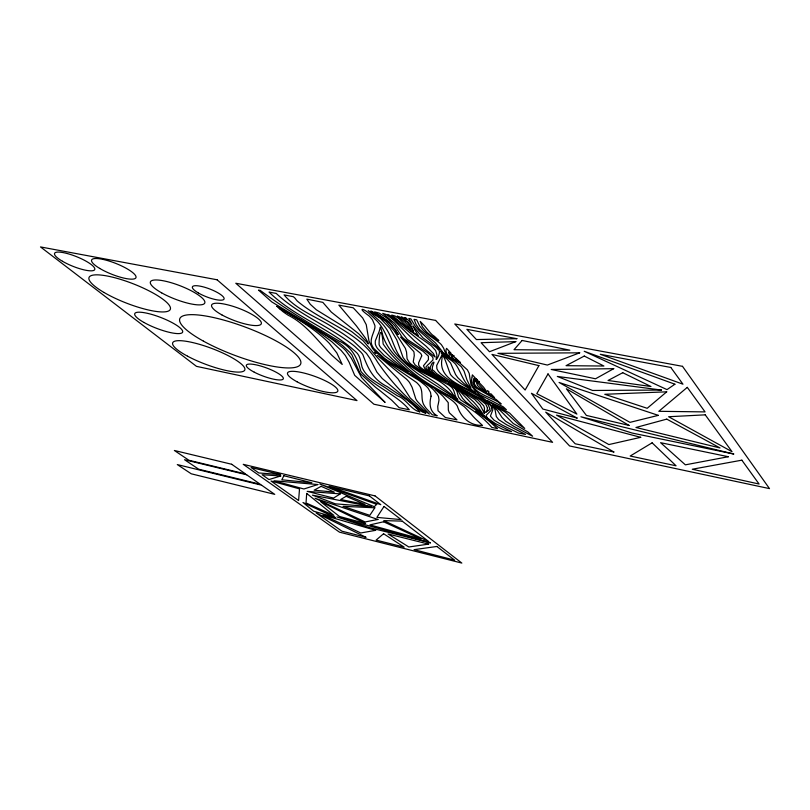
<?xml version="1.0" encoding="UTF-8"?>
<svg xmlns="http://www.w3.org/2000/svg" width="810" height="810" viewBox="0 0 810 810"><rect width="100%" height="100%" fill="white"/><g stroke="black" fill="none" stroke-linecap="round" stroke-linejoin="round"><path stroke-width="1.21" d="M471.997 377.409C467.907 393.447 492.723 396.738 501.157 404.068L496.166 399.502L476.401 388.203A22.184 5.64 18.6 0 1 474.63 386.593L473.02 382.624L473.708 378.685L474.812 377.521L472.351 374.848L472.038 376.913M438.726 340.635L431.497 335.877A50.574 13.942 18.9 0 1 426.516 331.817L422.385 326.683L420.198 321.388L424.45 325.752A91.368 24.543 20 0 1 426.232 327.928C435.638 339.43 430.363 331.715 438.736 340.615M488.217 402.064L492.024 406.124A35.842 8.788 18.9 0 1 492.763 407.592L492.743 410.012L490.414 416.097L494.039 420.188L501.967 424.956L518.532 433.107L525.538 434.423L506.422 424.632L498.646 419.61L496.287 416.522L495.102 409.992L493.472 406.569L497.522 410.569L501.967 417.413L505.642 421.21L514.603 426.809L532.605 436.215L527.928 431.973L513.256 423.488L500.003 410.305L492.358 404.899L504.083 411.389A25.758 6.277 18.7 0 1 506.392 412.989L518.623 424.329L524.718 428.429L509.672 413.12L497.887 406.681A77.041 19.703 18.3 0 1 493.492 404.474L487.266 400.727L506.392 409.708L503.334 406.883L480.249 394.946L474.852 390.501L471.005 384.841L469.203 373.41L467.4 369.876L460.009 363.234L440.559 351.56L445.976 354.466L443.617 348.158L441.46 344.807A35.407 9.416 19.4 0 0 439.364 342.762L432.682 337.861A59.687 16.483 18.9 0 1 426.293 333.163A61.762 17.061 18.8 0 1 423.276 330.399L419.58 325.883L416.684 319.808L414.052 319.373L416.168 324.618L419.61 329.457L435.476 342.883L442.543 351.813L419.236 330.844L415.044 325.954L410.883 318.887L408.817 318.472L411.966 324.354L405.972 317.905L404.565 317.672L406.114 319.677L401.517 316.902L410.65 324.992L413.444 331.3L407.42 322.228L400.677 317.317L397.254 316.123L405.233 322.451A76.231 20.382 20 0 1 408.746 326.582L410.913 330.186L398.642 318.381L395.098 316.022L391.777 315.08L409.89 330.065L418.395 335.816L415.996 331.675A241.501 67.503 17.4 0 1 414.639 329.467L412.908 325.873L423.002 337.902L435.557 346.994A30.051 7.928 19.4 0 1 437.957 349.444C442.807 351.257 433.978 364.429 436.57 357.585A139.34 36.227 20.3 0 0 436.843 354.598L435.618 350.487L431.072 345.566L410.255 330.956L392.799 316.933L387.858 314.412L425.847 345.981L433.35 353.433L435.203 357.068L417.919 343.673A78.165 21.212 18.8 0 1 414.588 340.949L393.083 319.525L386.259 314.503L382.735 313.389L394.622 323.261L407.278 339.43L427.042 352.299L432.135 356.451L433.077 358.121L432.904 360.035L429.229 363.71A143.583 36.328 18.1 0 0 426.91 365.917C422.82 368.317 433.796 375.263 427.832 371.628A51.324 13.173 18.8 0 1 425.118 369.158L423.448 365.766L428.439 359.691L428.409 356.167L423.154 351.388L405.061 339.643A40.591 10.874 19.2 0 1 402.054 336.97L394.885 325.954L389.185 320.021A52.164 13.912 20 0 0 385.398 317.095L379.1 313.065L374.645 311.891L388.891 321.681L396.1 330.915L389.975 323.524L385.165 319.525A64.557 17.071 20 0 0 379.951 315.971L374.817 312.933A15.177 4.101 19.8 0 0 372.074 311.577L370.717 311.101L385.843 321.418L394.136 330.865L405.405 348.401L406.529 352.036L407.076 358.81L409.222 362.353A40.419 10.368 19 0 0 411.328 364.358L418.527 369.046L448.396 384.77A22.518 5.579 19.1 0 1 451.848 387.555C455.159 390.916 454.167 396.465 457.812 399.644L419.145 374.666A181.065 47.841 18.1 0 1 412.756 369.755L406.974 364.834A253.084 67.959 17.5 0 1 401.821 360.015L397.912 355.924A167.488 44.246 18.2 0 1 393.751 350.73C387.332 340.322 384.699 327.524 375.091 319.15A146.458 37.817 20.8 0 0 370.099 314.462C364.378 308.468 355.792 306.474 368.965 315.829A60.426 16.008 20.2 0 1 372.509 319.869L374.868 325.458A110.322 29.028 20.6 0 1 374.878 327.756C373.623 334.125 368.631 340.392 372.813 346.943A32.177 8.252 19.4 0 0 374.179 348.857L384.112 357.979A47.719 12.211 19.2 0 0 387.595 360.501L417.676 378.483L429.664 386.512A59.393 14.347 19.5 0 1 433.35 389.65L437.106 394.024A69.133 16.646 19.5 0 1 438.524 396.667L439.01 400.018L438.25 404.18A429.502 100.045 16 0 0 437.734 406.549L438.048 410.771L445.419 417.545L456.962 419.823L449.287 412.766L448.325 410.012L448.234 402.61L443.019 396.303A272.889 61.884 20.7 0 0 439.951 393.417C424.086 381.085 452.81 400.272 454.288 402.388A52.468 12.565 19.3 0 1 457.326 406.093C460.93 417.322 469.678 425.776 482.517 425.442L476.017 419.398A216.594 53.501 17.2 0 1 473.101 416.401L469.466 412.158A222.153 50.919 20.3 0 0 467.016 409.455L466.175 408.584A111.699 26.295 19.6 0 0 464.079 406.519L451.615 397.842A179.79 40.864 19.8 0 0 446.29 394.753C422.223 382.442 398.611 366.505 383.15 343.987C381.793 326.319 379.201 330.753 379.07 344.544A57.5 14.904 19.2 0 0 380.69 347.51L392.961 359.782L407.946 371.81L402.317 368.418A220.563 59.748 18.1 0 1 397.457 365.259L384.224 355.489L377.571 348.563A76.029 19.683 19 0 1 375.283 343.855L375.283 340.98L377.602 335.198A591.644 147.957 24.1 0 0 378.908 332.201C380.842 327.23 379.505 323.848 381.915 331.897C384.649 345.384 394.035 355.529 403.977 364.399C429.361 390.683 467.562 399.472 491.842 427.427L497.532 428.642L488.855 420.896L475.794 411.166L485.646 417.535L498.069 427.062L503.628 429.796L511.576 431.629L495.112 423.397L485.848 417.018L487.468 417.656L486.233 416.542L486.192 415.338L490.961 410.498L491.579 407.298A38.151 9.355 18.9 0 0 490.647 405.506C476.918 391.726 456.465 387.251 441.652 374.696A43.659 11.208 18.8 0 1 438.089 370.97L436.884 368.702L436.701 365.472L441.976 355.033L447.059 359.043L450.603 363.042L455.554 374.514L457.751 377.622L464.008 383.616L475.48 392.658L460.647 383.231L453.397 377.592A50.422 12.98 18.6 0 1 450.866 374.919C449.692 374.827 442.017 346.457 441.997 358.951C437.238 383.029 472.524 387.453 485.919 400.261A34.546 8.495 18.9 0 1 488.217 402.064M484.269 411.46L484.532 413.525L480.168 405.121L474.721 399.421L453.559 386.218L457.123 389.975A94.081 22.963 19.6 0 1 458.582 391.807L462.611 398.378L465.74 401.78L482.628 414.568L460.789 399.998L458.531 397.123L457.012 391.564L455.382 388.82L447.586 382.907L469.041 394.298L478.143 400.029L483.702 405.83L484.501 408.129L484.269 411.46M475.612 380.68L477.677 385.692L483.469 390.744A98.911 25.819 18.1 0 0 485.139 391.848L486.597 392.749L475.612 380.68M488.845 391.939L488.653 393.933L490.992 393.812L494.546 397.599L476.614 387.2L474.275 383.879L474.538 379.546L478.892 381.368L479.479 382.006L477.9 381.318L483.59 387.19L486.82 391.777L487.701 390.582L488.845 391.939M487.468 407.987L487.073 410.488L485.646 412.361L489.108 410.002A56.66 13.871 19.1 0 0 489.574 407.946L487.924 404.392L482.527 399.917L448.254 381.297L436.782 373.724A37.159 9.507 18.8 0 1 434.059 371.01C429.017 369.623 436.539 359.842 432.955 362.596A192.82 48.863 17.6 0 0 431.821 363.801L430.323 367.082A34.688 8.869 18.9 0 0 430.404 368.591A35.974 9.194 18.9 0 0 436.367 375.101L479.571 399.249L485.767 404.16L487.468 407.987M421.716 355.873L418.608 362.89L418.618 364.885A22.214 5.67 19.1 0 0 419.641 366.474C420.623 368.823 451.585 386.35 430.869 372.559A33.048 8.434 18.9 0 1 428.227 369.532C427.305 365.188 429.543 366.444 429.391 370.16A28.269 7.209 18.9 0 0 431.143 372.175L446.553 382.3L421.666 369.674L415.145 364.966L413.221 361.908L414.285 355.55L413.971 352.097A13.962 3.625 19.4 0 0 413.556 351.327L400.494 337.051L420.562 353.322A28.016 7.26 19.5 0 1 421.504 354.922L421.716 355.873M431.082 396.151C429.158 403.522 429.462 411.551 437.208 415.803L432.186 414.73L426.425 408.604A102.242 24.401 18.4 0 1 424.43 405.81C419.853 399.451 424.318 390.42 418.598 384.598A49.785 12.079 19.6 0 0 416.553 382.502L377.237 355.317L406.417 379.06A67.26 16.24 19.8 0 1 409.587 382.593L412.098 387.291L415.793 398.945A93.727 22.518 18.5 0 0 417.687 401.709L429.361 414.082L423.559 410.113L410.214 397.953L397.973 378.827L377.46 357.635L363.133 340.726L351.773 331.675L316.366 309.805L310.26 304.256L306.808 299.133L322.825 302.353L331.31 312.113L358.8 333.841L368.489 343.865L367.689 342.002A279.136 67.979 21.7 0 0 365.178 337.77L356.39 325.883L338.863 305.127L353.241 307.81L362.647 317.935L366.252 324.678L368.985 341.081L372.296 348.037A84.493 21.85 19 0 0 374.969 351.277L386.522 360.865L417.423 379.444A59.717 14.448 19.5 0 1 421.058 381.976L425.321 385.388A52.285 12.676 19.5 0 1 428.267 388.405L430.505 392.374L431.082 396.151M448.598 352.309C451.494 361.28 443.819 352.32 446.593 348.361L451.18 353.413L451.059 354.183L454.167 356.127L452.122 355.023L452.385 356.177L455.726 358.071L460.485 362.688L455.129 358.607L456 360.328C451.788 360.349 450.168 351.489 448.598 352.309M467.572 399.421L471.4 403.421A702.948 187.495 13.7 0 0 476.604 408.382L483.185 414.163L478.335 407.541A154.123 36.582 19.8 0 0 473.496 401.861L466.418 395.401L458.187 389.529L467.572 399.421M306.696 493.432L306.028 502.949L333.872 515.373L306.696 493.432M299.518 488.865L298.596 500.529L270.996 480.998L299.518 488.865M455.078 397.143L437.845 384.142L406.62 363.579A55.191 14.205 19 0 1 403.734 361.068C393.721 351.631 393.022 336.636 384.396 326.227A116.103 30.233 20.5 0 0 381.196 322.522L368.175 310.625L380.244 318.259L390.055 328.485L396.799 339.916L403.026 357.412L405.415 360.683A137.71 36.156 18.4 0 0 407.167 362.384L409.323 364.247A29.14 7.442 19.1 0 0 411.895 366.09C424.713 375.131 441.835 379.05 451.443 392.07A280.321 71.239 16.8 0 0 452.77 394.045L455.078 397.143M397.062 332.434L395.817 331.401L397.052 332.495M398.439 334.429L397.204 333.396L398.439 334.429M375.84 353.322L374.807 352.33A5.65 1.428 19.6 0 1 375.739 353.14L375.84 353.322M470.782 388C462.895 382.138 461.113 371.628 455.493 364.085A48.873 12.626 19.3 0 0 452.324 361.169L441.237 353.302L454.815 361.26L461.346 366.727L464.069 371.071L466.894 379.698L470.559 387.362A30.557 7.685 19 0 1 470.762 387.909L470.782 388M425.675 413.181L422.405 412.077L382.229 378.493L376.893 372.154L370.089 358.688L366.525 353.454L353.292 340.98L343.642 334.145A136.009 33.008 20.6 0 0 334.834 328.617C318.127 317.338 297.3 310.655 284.057 294.891L293.412 296.723L295.083 298.242A61.995 16.605 19.9 0 0 297.26 301.016C322.906 322.765 359.63 331.422 377.521 362.06C390.845 381.51 406.792 399.006 425.675 413.181M283.854 475.723L281.839 479.803L311.901 482.79L283.854 475.723M538.913 365.634L525.133 390.025L491.964 354.395L538.913 365.634M548.016 373.916L536.787 393.69L576.882 414.112L548.016 373.916M474.63 378.047L477.242 379.677L474.63 378.047M484.35 415.773L483.631 415.196A2.298 0.557 18.7 0 1 484.269 415.641L484.35 415.773M384.031 506.452L376.883 517.387L401.122 519.605L384.031 506.452M374.838 507.799L369.805 515.342L343.015 506.321L374.838 507.799M522.116 340.463L514.006 349.717L569.845 350.183L522.116 340.463M384.952 402.266L354.689 375.344L349.12 362.202L345.364 355.529L341.132 350.447L331.796 341.719L314.715 328.981L276.716 306.231L317.652 329.883L333.345 340.291L342.63 347.632A86.275 20.989 20.4 0 1 346.002 350.943L351.327 358.202L361.523 377.48L384.952 402.266M419.793 411.855C411.045 410.052 406.377 398.874 397.386 395.817A450.147 89.606 21.3 0 0 389.144 390.491C379.86 383.322 366.262 378.796 362.009 366.91C360.693 361.614 360.248 355.327 355.6 351.692C329.488 328.111 294.394 316.872 269.052 292.086L276.22 293.423C298.019 313.926 326.369 325.245 350.264 342.893A91.834 22.518 20.3 0 1 355.033 346.65L360.612 351.864A75.968 18.701 20.2 0 1 362.809 354.507C368.054 368.449 372.883 379.546 387.464 386.755C398.53 394.612 411.034 401.294 419.793 411.855M376.69 504.346L374.301 506.706L319.788 484.015L376.69 504.346M383.575 533.739L376.103 540.088L404.19 547.165L383.575 533.739M666.711 391.827L647.19 408.301L604.766 394.288L666.711 391.827M687.285 387.362L658.813 411.308L705.064 411.905L687.285 387.362M674.912 384.213L667.005 389.62L584.212 351.277L674.912 384.213M340.23 493.897L333.548 498.079L307.203 491.366L340.23 493.897M652.111 442.827L630.19 456.03L676.056 465.791L652.111 442.827M346.123 496.307L340.686 499.497L365.016 504.448L346.123 496.307M613.737 368.671L595.512 378.786L551.205 369.471L613.737 368.671M321.145 486.334L314.128 490.182L334.307 492.146L321.145 486.334M622.738 372.711L608.057 380.477L650.967 386.522L622.738 372.711M584.273 356.056L566.048 365.675L603.906 366.029L584.273 356.056M515.798 341.617L489.483 351.732L481.089 342.711L515.798 341.617M579.697 352.826L547.337 365.057L497.917 353.342L579.697 352.826M317.834 484.542L303.912 488.987L273.993 480.775L317.834 484.542M280.756 475.966L268.96 479.56L262.126 474.721L280.756 475.966M666.772 419.124L635.951 427.477L720.029 447.95L666.772 419.124M658.307 415.368L629.957 422.364L559.072 382.462L658.307 415.368M383.586 521.772L369.927 524.89L421.17 539.085L383.586 521.772M640.71 437.319L608.877 444.568L556.521 415.125L640.71 437.319M377.916 519.463L365.097 521.954L315.05 498.251L377.916 519.463M728.342 456.729L685.371 464.839L660.585 442.685L728.342 456.729M741.859 460.171L692.277 469.233L759.081 484.026L741.859 460.171M375.648 530.327L360.744 532.98L322.998 515.018L375.648 530.327M428.611 544.117L408.837 546.983L388.061 533.992L428.611 544.117M436.873 546.466L414.072 549.656L454.663 560.176L436.873 546.466M705.237 414.841L668.615 416.735L732.038 451.717L705.237 414.841M516.871 338.691L476.412 339.562L466.874 329.346L516.871 338.691M661.466 390.055L592.566 390.471L557.31 376.447L661.466 390.055M402.185 521.124L383.778 520.607L428.743 541.546L402.185 521.124M280.584 474.599L258.795 472.959L251.13 467.532L280.584 474.599M371.557 506.685L335.37 503.84L312.417 495.133L371.557 506.685M217.04 279.764L40.5 246.928L196.465 366.353L356.987 400.596L217.04 279.764M435.608 320.416L235.791 283.247L373.896 404.21L552.592 442.331L435.608 320.416M682.506 366.333L454.774 323.98L569.582 445.956L769.5 488.612L682.506 366.333M260.314 290.456L258.511 290.112L271.785 301.917L338.023 342.124A75.836 18.549 20.3 0 1 343.055 346.002L349.93 352.532A78.013 19.025 20.3 0 1 351.996 355.063L359.63 372.418A57.885 14.064 19.2 0 0 361.321 374.544L375.394 387.139A148.908 36.713 18.6 0 0 379.92 390.602L391.554 400.069L399.198 407.734L409.283 409.749C396.282 394.328 375.951 387.666 362.242 372.975A44.439 10.813 19.3 0 1 360.784 371.091C357.656 358.557 351.793 346.518 338.934 340.99C312.214 325.053 285.11 308.954 260.314 290.456M670.801 367.457L600.291 354.284L682.962 384.193L670.801 367.457M733.698 454.005L631.982 433.016L580.912 416.775L733.698 454.005M613.869 451.99L575.171 443.769L545.707 412.128L613.869 451.99M629.036 425.412L586.379 415.419L566.372 388.78L629.036 425.412M375.03 495.902L243.233 464.322L339.491 532.17L461.832 563.072L375.03 495.902M369.4 495.923L329.062 486.233L380.811 504.691L369.4 495.923M231.67 464.262L174.373 450.481L188.882 460.242L245.653 474.002L231.67 464.262M246.645 474.781L184.538 459.716L198.683 469.203L260.233 484.248L246.645 474.781M261.569 485.18L177.299 464.575L191.251 473.799L274.752 494.363L261.569 485.18M430.424 542.832L369.573 527.674L336.869 516.942L430.424 542.832M365.867 537.232L341.921 531.198L316.163 512.963L365.867 537.232M577.115 418.071L542.842 409.05L531.441 393.275L577.115 418.071M365.563 523.523L339.441 516.466L320.78 501.795L365.563 523.523M335.178 517.458L313.693 511.211L302.97 502.494L335.178 517.458M284.593 311.394L278.944 308.215L283.095 311.728A61.59 16.119 20.1 0 0 288.228 315.242C306.514 324.466 317.945 341.263 331.827 355.246L342.225 364.459L336.828 352.927L329.437 343.47A146.428 35.083 20.9 0 0 284.624 311.394M143.937 322.451A25.687 5.822 21.1 0 0 182.503 332.373A25.687 5.822 21.1 0 0 149.546 313.834A25.687 5.822 21.1 0 0 143.937 322.451M62.491 261.286A21.647 5.143 21.9 0 0 94.679 269.679A21.647 5.143 21.9 0 0 66.805 253.419A21.647 5.143 21.9 0 0 62.491 261.286M99.681 268.393A23.854 5.781 21.7 0 0 135.776 277.982A23.854 5.781 21.7 0 0 105.928 260.121A23.854 5.781 21.7 0 0 99.681 268.393M104.004 292.461A43.639 10.226 21.4 0 0 169.978 309.916A43.639 10.226 21.4 0 0 115.071 277.81A43.639 10.226 21.4 0 0 104.004 292.461M187.525 356.177A38.546 8.505 20.6 0 0 244.742 370.109A38.546 8.505 20.6 0 0 193.904 342.853A38.546 8.505 20.6 0 0 187.525 356.177M254.269 372.185A19.653 4.394 20.2 0 0 283.287 378.837A19.653 4.394 20.2 0 0 256.973 365.057A19.653 4.394 20.2 0 0 254.269 372.185M161.625 292.845A29.19 7.138 21.2 0 0 204.778 303.001A29.19 7.138 21.2 0 0 166.333 281.424A29.19 7.138 21.2 0 0 161.625 292.845M198.359 292.967A16.959 4.242 21 0 0 223.965 299.214A16.959 4.242 21 0 0 202.368 286.649A16.959 4.242 21 0 0 198.359 292.967M221.849 314.877A26.527 6.51 20.7 0 0 261.255 323.848A26.527 6.51 20.7 0 0 226.304 304.499A26.527 6.51 20.7 0 0 221.849 314.877M203.421 341.132A64.547 15.076 20.5 0 0 300.399 364.51A64.547 15.076 20.5 0 0 216.837 318.3A64.547 15.076 20.5 0 0 203.421 341.132M296.976 381.753A26.7 6.075 19.9 0 0 337.588 391.524A26.7 6.075 19.9 0 0 303.456 372.924A26.7 6.075 19.9 0 0 296.976 381.753"/></g></svg>
